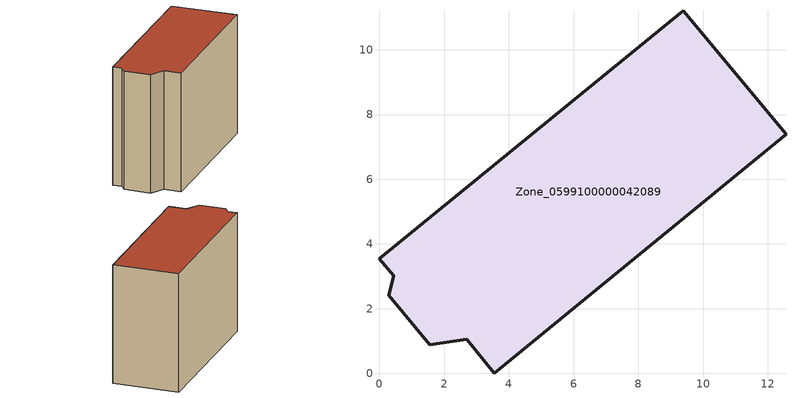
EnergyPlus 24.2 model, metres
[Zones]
Zone_0599100000042089
 floor ground (C_G): 0,3.54 9.4,11.21 12.56,7.39 3.55,0 2.7,1.05 1.55,0.88 0.29,2.41 0.44,3.01 z0
 wall outside (C_F): 9.4,11.21 0,3.54 0.44,3.01 0.29,2.41 1.55,0.88 2.7,1.05 3.55,0 12.56,7.39 9.4,11.21 z0:9.05
 roof outside (C_R): 3.55,0 12.56,7.39 9.4,11.21 0,3.54 0.44,3.01 0.29,2.41 1.55,0.88 2.7,1.05 z9.05
[BUILDING]
Pand.0599100000042089: North Axis=0; Terrain=City; Loads Convergence Tolerance Value=0.04; Temperature Convergence Tolerance Value=0.4; Solar Distribution=FullExterior; Maximum Number of Warmup Days=25; Minimum Number of Warmup Days=1
[Site:Location]
Rotterdam.The.Hague.AP_ZH_NLD Design_Conditions: Latitude=51.96; Longitude=4.45; Time Zone=1; Elevation=-4.5
[SITE:GROUNDTEMPERATURE:BUILDINGSURFACE]
18, 18, 18, 18, 18, 18, 18, 18, 18, 18, 18, 18
[MATERIAL] Thermal Absorptance=0.9; Solar Absorptance=0.7; Visible Absorptance=0.7
Name | Roughness | Thickness | Conductivity | Density | Specific Heat
G.TI.1946 | MediumSmooth | 0.15 | 1 | 540 | 1210
F.TI.1946 | Rough | 0.3 | 0.857143 | 1920 | 840
R.TI.1946 | MediumRough | 0.2 | 0.1 | 1500 | 1000
[CONSTRUCTION]
C_G: G.TI.1946
C_F: F.TI.1946
C_R: R.TI.1946
[ZONE]
Zone_0599100000042089: Type=1; Multiplier=1; Ceiling Height=Autocalculate; Volume=Autocalculate; Floor Area=autocalculate; Part of Total Floor Area=Yes
[ZONEINFILTRATION:DESIGNFLOWRATE]
Infil_Zone_0599100000042089: Zone or ZoneList or Space or SpaceList=Zone_0599100000042089; Schedule=AlwaysOn; Design Flow Rate Calculation Method=Flow/Area; Flow Rate per Floor Area=0.003; Constant Term Coefficient=1; Temperature Term Coefficient=0; Velocity Term Coefficient=0; Velocity Squared Term Coefficient=0
[HVACTEMPLATE:ZONE:IDEALLOADSAIRSYSTEM]
Zone_0599100000042089: Maximum Heating Supply Air Temperature=50; Minimum Cooling Supply Air Temperature=13; Maximum Heating Supply Air Humidity Ratio=0.0156; Minimum Cooling Supply Air Humidity Ratio=0.0077; Heating Limit=NoLimit; Cooling Limit=NoLimit; Dehumidification Control Type=ConstantSensibleHeatRatio; Cooling Sensible Heat Ratio=0.7; Dehumidification Setpoint=60; Humidification Control Type=None; Humidification Setpoint=30; Outdoor Air Method=None; Outdoor Air Flow Rate per Person=0.00944; Outdoor Air Flow Rate per Zone Floor Area=0; Outdoor Air Flow Rate per Zone=0; Demand Controlled Ventilation Type=None; Outdoor Air Economizer Type=NoEconomizer; Heat Recovery Type=None; Sensible Heat Recovery Effectiveness=0.7; Latent Heat Recovery Effectiveness=0.65
[ZONECONTROL:THERMOSTAT]
ThermostatControl_Zone_0599100000042089: Zone or ZoneList=Zone_0599100000042089; Control Type Schedule=DualSetpointControlType; Control 1=Thermostat_Zone_0599100000042089; Temperature Difference Between Cutout And Setpoint=0
[THERMOSTATSETPOINT:DUALSETPOINT]
Thermostat_Zone_0599100000042089: Heating Setpoint Temperature Schedule=HeatingSetpoint_Zone_0599100000042089; Cooling Setpoint Temperature Schedule=CoolingSetpoint_Zone_0599100000042089
[SCHEDULE:COMPACT]
HeatingSetpoint_Zone_0599100000042089: Through: 12/31, For: AllDays, Until: 24:00, 21
CoolingSetpoint_Zone_0599100000042089: Through: 12/31, For: AllDays, Until: 24:00, 24
DualSetpointControlType: Through: 12/31, For: AllDays, Until: 24:00, 4
AlwaysOn: Through: 12/31, For: AllDays, Until: 24:00, 1
